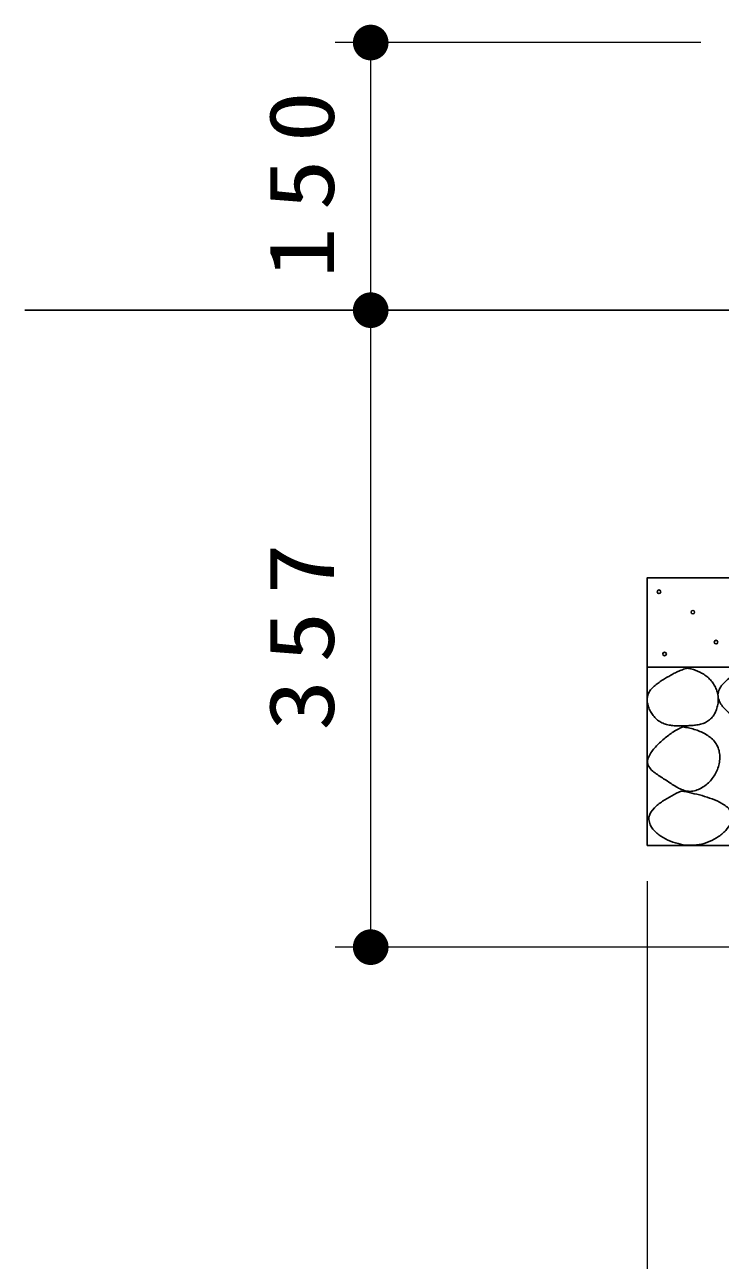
# Model space of a CAD drawing. Units: millimetres on the paper, scale 1:20. Extents: x -385 to 0, y -5 to 267.
# Drawn here: x -201.33 to -181.83, y 72.84 to 107.47 of the extents above; entities that cross this region are included whole.
import ezdxf

# ---------------------------------------------------------------- set-up
doc = ezdxf.new("R2010")
doc.units = ezdxf.units.MM
doc.layers.add('LY_1', color=7, linetype='Continuous', lineweight=13)
doc.styles.add('ＭＳ ゴシック', font='')
doc.styles.get('ＭＳ ゴシック').set_extended_font_data('MS Gothic')

# ---------------------------------------------------------------- blocks, each defined once
blk = doc.blocks.new('filled_dot')
at = {"color": 0, "linetype": 'Continuous', "lineweight": -2, "const_width": 1.25}
blk.add_lwpolyline([(-0.625, 0, 1), (0.625, 0, 1)], format="xyb", close=True, dxfattribs=at)

msp = doc.modelspace()

# ---------------------------------------------------------------- linework, layer by layer
at = {"layer": 'LY_1'}
for p, q in [((-182.38, 106.966), (-192.63, 106.966)), ((-191.63, 99.466), (-191.63, 106.966)), ((-189.578, 99.466), (-192.63, 99.466)), ((-189.578, 99.466), (-192.63, 99.466)), ((-191.63, 81.616), (-191.63, 99.466)), ((-183.88, 83.466), (-183.88, 37.966)), ((-163.98, 81.616), (-192.63, 81.616))]:
    msp.add_line(p, q, dxfattribs=at)
at = {"layer": 'LY_1', "lineweight": 25}
msp.add_line((-181.38, 99.466), (-201.33, 99.466), dxfattribs=at)
at = {"layer": 'LY_1', "color": 253, "lineweight": 25}
msp.add_line((-136.38, 89.466), (-183.88, 89.466), dxfattribs=at)
msp.add_lwpolyline([(-183.88, 84.466), (-136.38, 84.466), (-136.38, 91.966), (-183.88, 91.966)], close=True, dxfattribs=at)
at = {"layer": 'LY_1', "lineweight": 25}
for centre in [(-183.55, 91.575), (-182.599, 91.004), (-181.95, 90.165), (-183.392, 89.832)]:
    msp.add_circle(centre, 0.05, dxfattribs=at)
for points, knots in [([(-182.758, 89.436), (-182.803, 89.422), (-182.848, 89.408), (-182.893, 89.391), (-182.937, 89.375), (-182.98, 89.356), (-183.023, 89.337), (-183.066, 89.317), (-183.109, 89.296), (-183.151, 89.274), (-183.192, 89.252), (-183.234, 89.228), (-183.275, 89.205), (-183.316, 89.181), (-183.356, 89.157), (-183.396, 89.132), (-183.437, 89.107), (-183.477, 89.083), (-183.516, 89.056), (-183.556, 89.03), (-183.595, 89.003), (-183.632, 88.973), (-183.668, 88.944), (-183.705, 88.913), (-183.737, 88.878), (-183.769, 88.844), (-183.8, 88.807), (-183.823, 88.766), (-183.845, 88.725), (-183.864, 88.679), (-183.873, 88.634), (-183.882, 88.588), (-183.881, 88.539), (-183.877, 88.492), (-183.872, 88.446), (-183.86, 88.399), (-183.846, 88.354), (-183.831, 88.31), (-183.811, 88.266), (-183.789, 88.224), (-183.767, 88.183), (-183.74, 88.143), (-183.711, 88.106), (-183.682, 88.069), (-183.65, 88.033), (-183.615, 88.002), (-183.579, 87.971), (-183.54, 87.943), (-183.499, 87.92), (-183.458, 87.897), (-183.414, 87.879), (-183.369, 87.865), (-183.324, 87.85), (-183.277, 87.841), (-183.23, 87.834), (-183.184, 87.827), (-183.136, 87.823), (-183.089, 87.821), (-183.042, 87.818), (-182.995, 87.818), (-182.947, 87.818), (-182.9, 87.818), (-182.853, 87.819), (-182.805, 87.821), (-182.758, 87.822), (-182.711, 87.823), (-182.664, 87.826), (-182.616, 87.829), (-182.569, 87.832), (-182.522, 87.838), (-182.476, 87.844), (-182.428, 87.852), (-182.383, 87.864), (-182.337, 87.876), (-182.291, 87.89), (-182.249, 87.911), (-182.207, 87.931), (-182.166, 87.957), (-182.13, 87.987), (-182.094, 88.017), (-182.062, 88.053), (-182.034, 88.091), (-182.006, 88.129), (-181.982, 88.171), (-181.963, 88.213), (-181.943, 88.256), (-181.927, 88.301), (-181.915, 88.347), (-181.902, 88.392), (-181.894, 88.439), (-181.89, 88.486), (-181.886, 88.533), (-181.885, 88.581), (-181.89, 88.628), (-181.894, 88.675), (-181.903, 88.722), (-181.916, 88.767), (-181.928, 88.813), (-181.945, 88.857), (-181.966, 88.9), (-181.986, 88.942), (-182.011, 88.983), (-182.038, 89.022), (-182.066, 89.06), (-182.097, 89.096), (-182.13, 89.13), (-182.163, 89.163), (-182.2, 89.194), (-182.238, 89.222), (-182.276, 89.25), (-182.316, 89.275), (-182.357, 89.298), (-182.398, 89.321), (-182.442, 89.341), (-182.485, 89.359), (-182.529, 89.377), (-182.574, 89.392), (-182.619, 89.405), (-182.665, 89.418), (-182.711, 89.427), (-182.758, 89.436)], [0, 0, 0, 0, 1, 1, 1, 2, 2, 2, 3, 3, 3, 4, 4, 4, 5, 5, 5, 6, 6, 6, 7, 7, 7, 8, 8, 8, 9, 9, 9, 10, 10, 10, 11, 11, 11, 12, 12, 12, 13, 13, 13, 14, 14, 14, 15, 15, 15, 16, 16, 16, 17, 17, 17, 18, 18, 18, 19, 19, 19, 20, 20, 20, 21, 21, 21, 22, 22, 22, 23, 23, 23, 24, 24, 24, 25, 25, 25, 26, 26, 26, 27, 27, 27, 28, 28, 28, 29, 29, 29, 30, 30, 30, 31, 31, 31, 32, 32, 32, 33, 33, 33, 34, 34, 34, 35, 35, 35, 36, 36, 36, 37, 37, 37, 38, 38, 38, 39, 39, 39, 40, 40, 40, 40]), ([(-180.787, 89.44), (-180.84, 89.436), (-180.893, 89.432), (-180.945, 89.423), (-180.997, 89.414), (-181.049, 89.402), (-181.1, 89.387), (-181.151, 89.372), (-181.201, 89.354), (-181.25, 89.334), (-181.299, 89.313), (-181.347, 89.29), (-181.394, 89.265), (-181.441, 89.24), (-181.487, 89.213), (-181.531, 89.184), (-181.575, 89.154), (-181.618, 89.123), (-181.658, 89.088), (-181.698, 89.054), (-181.737, 89.017), (-181.771, 88.976), (-181.804, 88.935), (-181.836, 88.891), (-181.857, 88.843), (-181.878, 88.795), (-181.893, 88.741), (-181.895, 88.689), (-181.896, 88.638), (-181.883, 88.583), (-181.866, 88.534), (-181.848, 88.484), (-181.82, 88.437), (-181.79, 88.394), (-181.761, 88.35), (-181.725, 88.31), (-181.688, 88.273), (-181.65, 88.235), (-181.608, 88.201), (-181.565, 88.171), (-181.521, 88.141), (-181.475, 88.115), (-181.427, 88.092), (-181.379, 88.07), (-181.329, 88.051), (-181.279, 88.034), (-181.228, 88.018), (-181.176, 88.005), (-181.125, 87.994), (-181.073, 87.983), (-181.02, 87.975), (-180.968, 87.967), (-180.915, 87.96), (-180.862, 87.955), (-180.809, 87.95), (-180.756, 87.945), (-180.703, 87.941), (-180.65, 87.937), (-180.598, 87.934), (-180.544, 87.931), (-180.491, 87.93), (-180.438, 87.929), (-180.385, 87.929), (-180.332, 87.932), (-180.279, 87.935), (-180.226, 87.94), (-180.174, 87.949), (-180.122, 87.958), (-180.07, 87.97), (-180.019, 87.985), (-179.968, 88), (-179.918, 88.019), (-179.869, 88.04), (-179.821, 88.061), (-179.773, 88.086), (-179.728, 88.113), (-179.683, 88.14), (-179.638, 88.17), (-179.597, 88.204), (-179.557, 88.237), (-179.516, 88.274), (-179.484, 88.315), (-179.451, 88.356), (-179.419, 88.402), (-179.402, 88.451), (-179.386, 88.5), (-179.378, 88.556), (-179.383, 88.607), (-179.388, 88.659), (-179.41, 88.711), (-179.432, 88.758), (-179.455, 88.806), (-179.486, 88.85), (-179.518, 88.892), (-179.55, 88.934), (-179.587, 88.973), (-179.625, 89.01), (-179.662, 89.048), (-179.702, 89.083), (-179.744, 89.116), (-179.786, 89.148), (-179.829, 89.179), (-179.874, 89.207), (-179.919, 89.236), (-179.966, 89.261), (-180.013, 89.284), (-180.061, 89.307), (-180.11, 89.328), (-180.16, 89.346), (-180.21, 89.364), (-180.261, 89.379), (-180.313, 89.392), (-180.364, 89.404), (-180.417, 89.414), (-180.469, 89.422), (-180.522, 89.43), (-180.575, 89.435), (-180.627, 89.438), (-180.68, 89.441), (-180.734, 89.441), (-180.787, 89.44)], [0, 0, 0, 0, 1, 1, 1, 2, 2, 2, 3, 3, 3, 4, 4, 4, 5, 5, 5, 6, 6, 6, 7, 7, 7, 8, 8, 8, 9, 9, 9, 10, 10, 10, 11, 11, 11, 12, 12, 12, 13, 13, 13, 14, 14, 14, 15, 15, 15, 16, 16, 16, 17, 17, 17, 18, 18, 18, 19, 19, 19, 20, 20, 20, 21, 21, 21, 22, 22, 22, 23, 23, 23, 24, 24, 24, 25, 25, 25, 26, 26, 26, 27, 27, 27, 28, 28, 28, 29, 29, 29, 30, 30, 30, 31, 31, 31, 32, 32, 32, 33, 33, 33, 34, 34, 34, 35, 35, 35, 36, 36, 36, 37, 37, 37, 38, 38, 38, 39, 39, 39, 40, 40, 40, 40]), ([(-182.885, 87.788), (-182.935, 87.765), (-182.986, 87.742), (-183.034, 87.716), (-183.083, 87.69), (-183.13, 87.661), (-183.176, 87.63), (-183.222, 87.6), (-183.267, 87.567), (-183.311, 87.533), (-183.354, 87.499), (-183.397, 87.463), (-183.438, 87.427), (-183.48, 87.39), (-183.521, 87.353), (-183.561, 87.314), (-183.6, 87.275), (-183.639, 87.236), (-183.675, 87.194), (-183.711, 87.152), (-183.747, 87.109), (-183.777, 87.063), (-183.806, 87.016), (-183.837, 86.967), (-183.852, 86.915), (-183.867, 86.863), (-183.877, 86.803), (-183.865, 86.752), (-183.854, 86.701), (-183.818, 86.651), (-183.784, 86.609), (-183.75, 86.567), (-183.704, 86.532), (-183.66, 86.498), (-183.617, 86.464), (-183.57, 86.435), (-183.524, 86.404), (-183.478, 86.373), (-183.43, 86.345), (-183.384, 86.315), (-183.337, 86.284), (-183.291, 86.254), (-183.245, 86.223), (-183.199, 86.193), (-183.153, 86.162), (-183.106, 86.133), (-183.058, 86.105), (-183.011, 86.075), (-182.96, 86.053), (-182.91, 86.03), (-182.858, 86.008), (-182.804, 85.996), (-182.751, 85.985), (-182.694, 85.98), (-182.639, 85.984), (-182.585, 85.988), (-182.53, 86.003), (-182.478, 86.022), (-182.426, 86.04), (-182.376, 86.066), (-182.329, 86.095), (-182.282, 86.123), (-182.237, 86.157), (-182.196, 86.193), (-182.154, 86.23), (-182.115, 86.27), (-182.08, 86.312), (-182.045, 86.354), (-182.012, 86.4), (-181.984, 86.448), (-181.956, 86.495), (-181.932, 86.545), (-181.912, 86.597), (-181.892, 86.648), (-181.875, 86.702), (-181.864, 86.756), (-181.853, 86.81), (-181.846, 86.866), (-181.845, 86.921), (-181.844, 86.976), (-181.847, 87.032), (-181.858, 87.086), (-181.868, 87.14), (-181.884, 87.194), (-181.908, 87.244), (-181.931, 87.293), (-181.962, 87.341), (-181.997, 87.383), (-182.032, 87.426), (-182.073, 87.464), (-182.116, 87.498), (-182.159, 87.533), (-182.207, 87.563), (-182.254, 87.59), (-182.302, 87.618), (-182.353, 87.642), (-182.404, 87.663), (-182.455, 87.684), (-182.507, 87.703), (-182.56, 87.719), (-182.613, 87.735), (-182.667, 87.749), (-182.721, 87.76), (-182.775, 87.772), (-182.83, 87.78), (-182.885, 87.788)], [0, 0, 0, 0, 1, 1, 1, 2, 2, 2, 3, 3, 3, 4, 4, 4, 5, 5, 5, 6, 6, 6, 7, 7, 7, 8, 8, 8, 9, 9, 9, 10, 10, 10, 11, 11, 11, 12, 12, 12, 13, 13, 13, 14, 14, 14, 15, 15, 15, 16, 16, 16, 17, 17, 17, 18, 18, 18, 19, 19, 19, 20, 20, 20, 21, 21, 21, 22, 22, 22, 23, 23, 23, 24, 24, 24, 25, 25, 25, 26, 26, 26, 27, 27, 27, 28, 28, 28, 29, 29, 29, 30, 30, 30, 31, 31, 31, 32, 32, 32, 33, 33, 33, 34, 34, 34, 35, 35, 35, 35]), ([(-182.926, 85.992), (-183.015, 85.949), (-183.105, 85.906), (-183.193, 85.858), (-183.28, 85.81), (-183.367, 85.761), (-183.448, 85.704), (-183.529, 85.647), (-183.616, 85.59), (-183.679, 85.516), (-183.743, 85.443), (-183.816, 85.352), (-183.83, 85.263), (-183.844, 85.174), (-183.807, 85.063), (-183.762, 84.98), (-183.716, 84.897), (-183.632, 84.828), (-183.555, 84.767), (-183.477, 84.706), (-183.387, 84.658), (-183.298, 84.616), (-183.208, 84.574), (-183.112, 84.541), (-183.016, 84.517), (-182.92, 84.494), (-182.82, 84.477), (-182.722, 84.473), (-182.623, 84.468), (-182.522, 84.473), (-182.424, 84.49), (-182.327, 84.507), (-182.23, 84.537), (-182.139, 84.575), (-182.048, 84.613), (-181.958, 84.661), (-181.877, 84.718), (-181.796, 84.774), (-181.716, 84.839), (-181.654, 84.915), (-181.592, 84.99), (-181.523, 85.082), (-181.507, 85.172), (-181.492, 85.262), (-181.514, 85.376), (-181.561, 85.454), (-181.608, 85.533), (-181.706, 85.591), (-181.789, 85.644), (-181.872, 85.696), (-181.967, 85.733), (-182.059, 85.769), (-182.152, 85.806), (-182.248, 85.834), (-182.343, 85.862), (-182.439, 85.889), (-182.536, 85.912), (-182.633, 85.934), (-182.73, 85.956), (-182.828, 85.974), (-182.926, 85.992)], [0, 0, 0, 0, 1, 1, 1, 2, 2, 2, 3, 3, 3, 4, 4, 4, 5, 5, 5, 6, 6, 6, 7, 7, 7, 8, 8, 8, 9, 9, 9, 10, 10, 10, 11, 11, 11, 12, 12, 12, 13, 13, 13, 14, 14, 14, 15, 15, 15, 16, 16, 16, 17, 17, 17, 18, 18, 18, 19, 19, 19, 20, 20, 20, 20])]:
    msp.add_open_spline(points, degree=3, knots=knots, dxfattribs=at)

# ---------------------------------------------------------------- block references
at = {"layer": 'LY_1', "xscale": 0.4, "yscale": 0.4}
for p, rotation in [((-191.63, 106.966), 270), ((-191.63, 99.466), 270), ((-191.63, 99.466), 90), ((-191.63, 81.616), 90)]:
    msp.add_blockref('filled_dot', p, dxfattribs=dict(at, rotation=rotation))

# ---------------------------------------------------------------- texts
at = {"layer": 'LY_1', "char_height": 1.833, "attachment_point": 8, "rotation": 90, "style": 'ＭＳ ゴシック'}
for s, insert in [('\\T1.33;\\W1.15;150', (-192.63, 103.216)), ('\\T1.33;\\W1.15;357', (-192.63, 90.541))]:
    msp.add_mtext(s, dxfattribs=dict(at, insert=insert))

doc.saveas('drawing.dxf')
